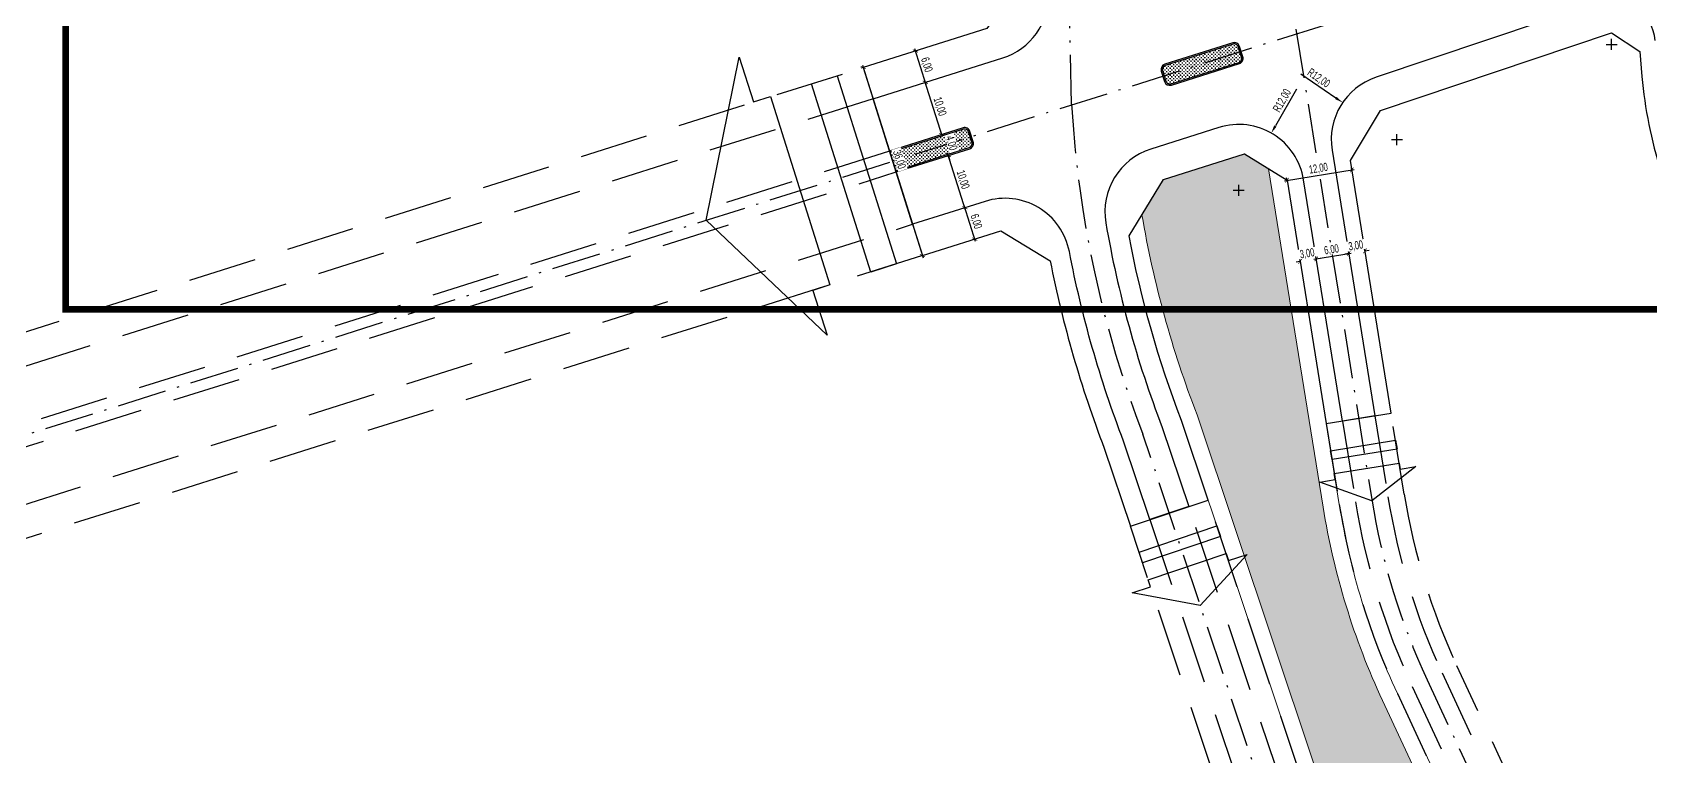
# Model space of a CAD drawing. Header units: metres. Extents: x 566107 to 571261, y 2062953 to 2068466.
# Drawn here: x 567967.8 to 568263.4, y 2065749.5 to 2065881.7 of the extents above; entities that cross this region are included whole.
import ezdxf

# ---------------------------------------------------------------- set-up
doc = ezdxf.new("R2010")
doc.units = ezdxf.units.M
doc.linetypes.add('ACAD_ISO10W100', pattern=[18.5, 12, -3, 0.5, -3])
doc.linetypes.add('HIDDEN', pattern=[0.375, 0.25, -0.125])
doc.layers.get('0').update_dxf_attribs({"linetype": 'CONTINUOUS'})
doc.layers.get('DEFPOINTS').update_dxf_attribs({"linetype": 'CONTINUOUS'})
for name, color, linetype in [('BoThamCo', 94, 'CONTINUOUS'), ('hacth sdd', 8, 'CONTINUOUS'), ('Khung ban ve', 7, 'CONTINUOUS'), ('LogDg', 7, 'CONTINUOUS'), ('LogDg phu', 7, 'CONTINUOUS'), ('TimDg', 222, 'CONTINUOUS'), ('ViaHeS', 32, 'CONTINUOUS'), ('ViaHeSphu', 32, 'CONTINUOUS')]:
    doc.layers.add(name, color=color, linetype=linetype)
for name, color, linetype, lineweight in [('datKeSog', 251, 'CONTINUOUS', 13), ('datMatNc', 150, 'CONTINUOUS', 13), ('kt', 37, 'CONTINUOUS', 25)]:
    doc.layers.add(name, color=color, linetype=linetype, lineweight=lineweight)
doc.styles.add('KTHUOC', font='', dxfattribs={"width": 0.8})
doc.styles.get('KTHUOC').set_extended_font_data('.VnArial NarrowH')
doc.dimstyles.new('tien', dxfattribs={"dimscale": 0, "dimtxt": 1.5, "dimasz": 0.75, "dimexe": 0.45, "dimexo": 0, "dimgap": 0.25, "dimtad": 1, "dimzin": 1, "dimtxsty": 'KTHUOC', "dimblk1": 'ARCHTICK', "dimblk2": 'ARCHTICK', "dimsah": 1, "dimcen": 1, "dimdle": 0.45, "dimclrd": 37, "dimclre": 37, "dimclrt": 7, "dimaunit": 1, "dimadec": 0, "dimazin": 0, "dimtfac": 1, "dimtix": 1, "dimtofl": 0, "dimtmove": 2, "dimatfit": 3, "dimldrblk": 'ARCHTICK', "dimfxl": 0, "dimtolj": 1, "dimtzin": 1, "dimarcsym": 0})
pattern_1 = [(0, (568124.4922125977, 2065856.434559209), (0.3175, 0.3175), [0.15875, -0.4762500000000001]), (90, (568124.5715875977, 2065856.355184209), (-0.3175, 0.3175), [0.15875, -0.4762500000000001])]

# ---------------------------------------------------------------- blocks, each defined once
blk = doc.blocks.new('_ArchTick')
at = {"color": 0, "linetype": 'ByBlock', "const_width": 0.15}
blk.add_lwpolyline([(-0.5, -0.5), (0.5, 0.5)], dxfattribs=at)
blk = doc.blocks.new('*D356')
at = {"layer": 'DEFPOINTS', "color": 0, "transparency": 16777216}
for p in [(568119.6044601984, 2065875.269934003, 3.0256135e-09), (568130.4326981901, 2065840.937063778, 3.0256135e-09), (568130.4326981899, 2065840.937063778)]:
    blk.add_point(p, dxfattribs=at)
at = {"layer": 'kt', "color": 37, "lineweight": -2, "transparency": 16777216}
for p, q in [((568119.6044601984, 2065875.269934003), (568119.1752987765, 2065875.134580857)), ((568119.4691070516, 2065875.699095425), (568130.5680513363, 2065840.507902357)), ((568130.4326981901, 2065840.937063778), (568130.0035367684, 2065840.801710632))]:
    blk.add_line(p, q, dxfattribs=at)
at = {"layer": 'kt', "color": 37, "lineweight": -2, "transparency": 16777216, "xscale": 0.75, "yscale": 0.75, "zscale": 0.75}
for p, rotation in [((568119.604460198, 2065875.269934003), 107.5047443022928), ((568130.4326981899, 2065840.937063778), 287.5047443022928)]:
    blk.add_blockref('_ArchTick', p, dxfattribs=dict(at, rotation=rotation))
at = {"layer": 'kt', "color": 7, "transparency": 16777216, "insert": (568126.1085129633, 2065858.447252913), "char_height": 1.5, "attachment_point": 5, "rotation": 287.5047443022928, "style": 'KTHUOC', "bg_fill": 3, "box_fill_scale": 1.1, "bg_fill_color": 256, "bg_fill_true_color": 13158600, "bg_fill_transparency": 0}
blk.add_mtext('\\A1;36,00 ', dxfattribs=at)
blk = doc.blocks.new('*D357')
at = {"layer": 'kt', "color": 37, "lineweight": -2, "transparency": 16777216}
for p, q in [((568140.1049718111, 2065843.515750052), (568138.029557028, 2065850.096224803)), ((568138.1649101785, 2065849.667063383), (568137.7357487521, 2065849.531710236)), ((568139.9696186698, 2065843.944911475), (568139.5404572434, 2065843.809558328))]:
    blk.add_line(p, q, dxfattribs=at)
at = {"layer": 'kt', "color": 37, "lineweight": -2, "transparency": 16777216, "xscale": 0.75, "yscale": 0.75, "zscale": 0.75}
for p, rotation in [((568138.1649101739, 2065849.667063382), 107.5047442353098), ((568139.9696186652, 2065843.944911474), 287.5047442353098)]:
    blk.add_blockref('_ArchTick', p, dxfattribs=dict(at, rotation=rotation))
at = {"layer": 'kt', "color": 7, "transparency": 16777216, "insert": (568140.1571981892, 2065847.149741449), "char_height": 1.5, "attachment_point": 5, "rotation": 287.50474423530983, "style": 'KTHUOC', "bg_fill": 3, "box_fill_scale": 1.1, "bg_fill_color": 256, "bg_fill_true_color": 13158600, "bg_fill_transparency": 0}
blk.add_mtext('\\A1;6,00 ', dxfattribs=at)
at = {"layer": 'DEFPOINTS', "color": 0, "transparency": 16777216}
for p in [(568138.1649101785, 2065849.667063383), (568138.1649101739, 2065849.667063382), (568139.9696186698, 2065843.944911475)]:
    blk.add_point(p, dxfattribs=at)
blk = doc.blocks.new('*D358')
at = {"layer": 'DEFPOINTS', "color": 0, "transparency": 16777216}
for p in [(568135.157062463, 2065859.203983895), (568135.157062476, 2065859.203983899), (568138.1649101784, 2065849.667063383)]:
    blk.add_point(p, dxfattribs=at)
at = {"layer": 'kt', "color": 37, "lineweight": -2, "transparency": 16777216}
for p, q in [((568138.3002633193, 2065849.237901959), (568135.0217093301, 2065859.63314532)), ((568135.157062463, 2065859.203983895), (568135.5862238978, 2065859.339337045)), ((568138.1649101784, 2065849.667063383), (568137.7357487518, 2065849.531710235))]:
    blk.add_line(p, q, dxfattribs=at)
at = {"layer": 'kt', "color": 37, "lineweight": -2, "transparency": 16777216, "xscale": 0.75, "yscale": 0.75, "zscale": 0.75}
for p, rotation in [((568135.157062476, 2065859.203983899), 107.5047442353097), ((568138.1649101735, 2065849.667063381), 287.5047442353097)]:
    blk.add_blockref('_ArchTick', p, dxfattribs=dict(at, rotation=rotation))
at = {"layer": 'kt', "color": 7, "transparency": 16777216, "insert": (568137.7509200943, 2065854.779277661), "char_height": 1.5, "attachment_point": 5, "rotation": 287.5047442353097, "style": 'KTHUOC', "bg_fill": 3, "box_fill_scale": 1.1, "bg_fill_color": 256, "bg_fill_true_color": 13158600, "bg_fill_transparency": 0}
blk.add_mtext('\\A1;10,00 ', dxfattribs=at)
blk = doc.blocks.new('*D359')
at = {"layer": 'kt', "color": 37, "lineweight": -2, "transparency": 16777216}
for p, q in [((568133.9539369016, 2065863.018709287), (568133.7283483251, 2065863.733978323)), ((568133.9539368842, 2065863.018709281), (568134.3830983234, 2065863.154062433)), ((568135.157062463, 2065859.203983895), (568135.5862238978, 2065859.339337045)), ((568135.157062476, 2065859.203983899), (568135.3826510524, 2065858.488714863))]:
    blk.add_line(p, q, dxfattribs=at)
at = {"layer": 'kt', "color": 37, "lineweight": -2, "transparency": 16777216, "xscale": 0.75, "yscale": 0.75, "zscale": 0.75}
for p, rotation in [((568133.9539369016, 2065863.018709287), 287.5047442353097), ((568135.157062476, 2065859.203983899), 107.5047442353097)]:
    blk.add_blockref('_ArchTick', p, dxfattribs=dict(at, rotation=rotation))
at = {"layer": 'kt', "color": 7, "transparency": 16777216, "insert": (568135.6454334584, 2065861.455100615), "char_height": 1.5, "attachment_point": 5, "rotation": 287.5047442353097, "style": 'KTHUOC', "bg_fill": 3, "box_fill_scale": 1.1, "bg_fill_color": 256, "bg_fill_true_color": 13158600, "bg_fill_transparency": 0}
blk.add_mtext('\\A1;4,00 ', dxfattribs=at)
at = {"layer": 'DEFPOINTS', "color": 0, "transparency": 16777216}
for p in [(568133.9539368842, 2065863.018709281), (568133.9539369016, 2065863.018709287), (568135.157062463, 2065859.203983895)]:
    blk.add_point(p, dxfattribs=at)
blk = doc.blocks.new('*D360')
at = {"layer": 'DEFPOINTS', "color": 0, "transparency": 16777216}
for p in [(568130.9460892915, 2065872.555629429), (568130.9460893197, 2065872.555629438), (568133.9539368842, 2065863.018709281)]:
    blk.add_point(p, dxfattribs=at)
at = {"layer": 'kt', "color": 37, "lineweight": -2, "transparency": 16777216}
for p, q in [((568134.0892900475, 2065862.589547865), (568130.8107361738, 2065872.98479086)), ((568130.9460892915, 2065872.555629429), (568131.3752507414, 2065872.690982584)), ((568133.9539368842, 2065863.018709281), (568134.3830983234, 2065863.154062433))]:
    blk.add_line(p, q, dxfattribs=at)
at = {"layer": 'kt', "color": 37, "lineweight": -2, "transparency": 16777216, "xscale": 0.75, "yscale": 0.75, "zscale": 0.75}
for p, rotation in [((568130.9460893197, 2065872.555629438), 107.5047442353097), ((568133.9539369016, 2065863.018709287), 287.5047442353097)]:
    blk.add_blockref('_ArchTick', p, dxfattribs=dict(at, rotation=rotation))
at = {"layer": 'kt', "color": 7, "transparency": 16777216, "insert": (568133.5399468802, 2065868.130923384), "char_height": 1.5, "attachment_point": 5, "rotation": 287.5047442353097, "style": 'KTHUOC', "bg_fill": 3, "box_fill_scale": 1.1, "bg_fill_color": 256, "bg_fill_true_color": 13158600, "bg_fill_transparency": 0}
blk.add_mtext('\\A1;10,00 ', dxfattribs=at)
blk = doc.blocks.new('*D361')
at = {"layer": 'kt', "color": 37, "lineweight": -2, "transparency": 16777216}
for p, q in [((568131.0814424655, 2065872.126468017), (568129.0060275671, 2065878.706943133)), ((568129.1413806778, 2065878.277781701), (568129.5705421347, 2065878.413134858)), ((568130.9460892915, 2065872.555629429), (568131.3752507414, 2065872.690982584))]:
    blk.add_line(p, q, dxfattribs=at)
at = {"layer": 'kt', "color": 37, "lineweight": -2, "transparency": 16777216, "xscale": 0.75, "yscale": 0.75, "zscale": 0.75}
for p, rotation in [((568129.141380713, 2065878.277781712), 107.5047442353097), ((568130.9460893197, 2065872.555629438), 287.5047442353097)]:
    blk.add_blockref('_ArchTick', p, dxfattribs=dict(at, rotation=rotation))
at = {"layer": 'kt', "color": 7, "transparency": 16777216, "insert": (568131.1336687858, 2065875.760459597), "char_height": 1.5, "attachment_point": 5, "rotation": 287.5047442353097, "style": 'KTHUOC', "bg_fill": 3, "box_fill_scale": 1.1, "bg_fill_color": 256, "bg_fill_true_color": 13158600, "bg_fill_transparency": 0}
blk.add_mtext('\\A1;6,00 ', dxfattribs=at)
at = {"layer": 'DEFPOINTS', "color": 0, "transparency": 16777216}
for p in [(568129.1413806778, 2065878.277781701), (568129.141380713, 2065878.277781712), (568130.9460892915, 2065872.555629429)]:
    blk.add_point(p, dxfattribs=at)
blk = doc.blocks.new('*D613')
at = {"layer": 'DEFPOINTS', "color": 0, "transparency": 16777216}
for p in [(568208.8719118914, 2065856.588878543), (568208.8719118913, 2065856.588878543), (568197.0251424895, 2065854.677320346, 3.025613499990648e-09)]:
    blk.add_point(p, dxfattribs=at)
at = {"layer": 'kt', "color": 37, "lineweight": -2, "transparency": 16777216}
for p, q in [((568196.5808886371, 2065854.605636914), (568209.3161657439, 2065856.660561976)), ((568208.8719118914, 2065856.588878543), (568208.800228459, 2065857.033132395)), ((568197.0251424895, 2065854.677320346), (568196.9534590571, 2065855.121574198))]:
    blk.add_line(p, q, dxfattribs=at)
at = {"layer": 'kt', "color": 37, "lineweight": -2, "transparency": 16777216, "xscale": 0.75, "yscale": 0.75, "zscale": 0.75}
for p, rotation in [((568208.8719118913, 2065856.588878543), 9.16606588932776), ((568197.0251424895, 2065854.677320346), 189.1660658893277)]:
    blk.add_blockref('_ArchTick', p, dxfattribs=dict(at, rotation=rotation))
at = {"layer": 'kt', "color": 7, "transparency": 16777216, "insert": (568202.7664740288, 2065856.761363197), "char_height": 1.5, "attachment_point": 5, "rotation": 9.166065889327756, "style": 'KTHUOC', "bg_fill": 3, "box_fill_scale": 1.1, "bg_fill_color": 256, "bg_fill_true_color": 13158600, "bg_fill_transparency": 0}
blk.add_mtext('\\A1;12,00 ', dxfattribs=at)
blk = doc.blocks.new('*D614')
at = {"layer": 'kt', "color": 37, "lineweight": -2, "transparency": 16777216}
for p, q in [((568199.4145902358, 2065839.868858594), (568198.6741671481, 2065839.749386207)), ((568199.414590236, 2065839.868858593), (568199.3429068034, 2065840.313112447)), ((568202.3762825865, 2065840.346748143), (568202.3045991539, 2065840.791001996)), ((568202.3762825863, 2065840.346748144), (568203.116705674, 2065840.466220531))]:
    blk.add_line(p, q, dxfattribs=at)
at = {"layer": 'kt', "color": 37, "lineweight": -2, "transparency": 16777216, "xscale": 0.75, "yscale": 0.75, "zscale": 0.75}
for p, rotation in [((568202.3762825863, 2065840.346748144), 189.1660658875219), ((568199.4145902358, 2065839.868858594), 9.166065887521935)]:
    blk.add_blockref('_ArchTick', p, dxfattribs=dict(at, rotation=rotation))
at = {"layer": 'kt', "color": 7, "transparency": 16777216, "insert": (568200.7133832495, 2065841.236067122), "char_height": 1.5, "attachment_point": 5, "rotation": 9.166065887521928, "style": 'KTHUOC', "bg_fill": 3, "box_fill_scale": 1.1, "bg_fill_color": 256, "bg_fill_true_color": 13158600, "bg_fill_transparency": 0}
blk.add_mtext('\\A1;3,00 ', dxfattribs=at)
at = {"layer": 'DEFPOINTS', "color": 0, "transparency": 16777216}
for p in [(568199.414590236, 2065839.868858593, 3.025613499990649e-09), (568202.3762825865, 2065840.346748143), (568202.3762825863, 2065840.346748144)]:
    blk.add_point(p, dxfattribs=at)
blk = doc.blocks.new('*D615')
at = {"layer": 'kt', "color": 37, "lineweight": -2, "transparency": 16777216}
for p, q in [((568201.9320287339, 2065840.275064711), (568208.7439211395, 2065841.374210673)), ((568208.299667287, 2065841.302527241), (568208.2279838546, 2065841.746781094)), ((568202.3762825865, 2065840.346748142), (568202.304599154, 2065840.791001995))]:
    blk.add_line(p, q, dxfattribs=at)
at = {"layer": 'kt', "color": 37, "lineweight": -2, "transparency": 16777216, "xscale": 0.75, "yscale": 0.75, "zscale": 0.75}
for p, rotation in [((568202.3762825865, 2065840.346748143), 189.1660658875219), ((568208.2996672869, 2065841.302527241), 9.166065887521905)]:
    blk.add_blockref('_ArchTick', p, dxfattribs=dict(at, rotation=rotation))
at = {"layer": 'kt', "color": 7, "transparency": 16777216, "insert": (568205.155921775, 2065841.952901444), "char_height": 1.5, "attachment_point": 5, "rotation": 9.166065887521906, "style": 'KTHUOC', "bg_fill": 3, "box_fill_scale": 1.1, "bg_fill_color": 256, "bg_fill_true_color": 13158600, "bg_fill_transparency": 0}
blk.add_mtext('\\A1;6,00 ', dxfattribs=at)
at = {"layer": 'DEFPOINTS', "color": 0, "transparency": 16777216}
for p in [(568208.299667287, 2065841.302527241), (568208.2996672869, 2065841.302527241), (568202.3762825865, 2065840.346748142)]:
    blk.add_point(p, dxfattribs=at)
blk = doc.blocks.new('*D616')
at = {"layer": 'kt', "color": 37, "lineweight": -2, "transparency": 16777216}
for p, q in [((568208.2996672869, 2065841.302527241), (568207.5592441994, 2065841.183054854)), ((568208.299667287, 2065841.302527241), (568208.2279838546, 2065841.746781094)), ((568211.2613596378, 2065841.78041679), (568211.1896762054, 2065842.224670643)), ((568211.2613596378, 2065841.78041679), (568212.0017827253, 2065841.899889178))]:
    blk.add_line(p, q, dxfattribs=at)
at = {"layer": 'kt', "color": 37, "lineweight": -2, "transparency": 16777216, "xscale": 0.75, "yscale": 0.75, "zscale": 0.75}
for p, rotation in [((568208.2996672869, 2065841.302527241), 9.166065887521935), ((568211.2613596378, 2065841.78041679), 189.1660658875219)]:
    blk.add_blockref('_ArchTick', p, dxfattribs=dict(at, rotation=rotation))
at = {"layer": 'kt', "color": 7, "transparency": 16777216, "insert": (568209.5984603007, 2065842.669735768), "char_height": 1.5, "attachment_point": 5, "rotation": 9.166065887521906, "style": 'KTHUOC', "bg_fill": 3, "box_fill_scale": 1.1, "bg_fill_color": 256, "bg_fill_true_color": 13158600, "bg_fill_transparency": 0}
blk.add_mtext('\\A1;3,00 ', dxfattribs=at)
at = {"layer": 'DEFPOINTS', "color": 0, "transparency": 16777216}
for p in [(568208.299667287, 2065841.302527241), (568211.2613596378, 2065841.78041679), (568211.2613596378, 2065841.78041679)]:
    blk.add_point(p, dxfattribs=at)
blk = doc.blocks.new('*D642')
at = {"layer": 'DEFPOINTS', "color": 0, "transparency": 16777216}
for p in [(568258.4363205736, 2065887.193563405), (568256.3175969331, 2065879.479225446)]:
    blk.add_point(p, dxfattribs=at)
at = {"layer": 'kt', "color": 37, "lineweight": -2, "transparency": 16777216}
for p, q in [((568260.6496300907, 2065895.252291451), (568258.8335812561, 2065888.640001772)), ((568255.3175969331, 2065879.479225446), (568257.3175969331, 2065879.479225446)), ((568256.3175969331, 2065878.479225446), (568256.317596933, 2065880.479225446))]:
    blk.add_line(p, q, dxfattribs=at)
at = {"layer": 'kt', "color": 37, "transparency": 16777216}
blk.add_solid([(568258.592508195, 2065888.706211886), (568259.0746543173, 2065888.573791658), (568258.4363205736, 2065887.193563405)], dxfattribs=at)
at = {"layer": 'kt', "color": 7, "transparency": 16777216, "insert": (568258.8381877347, 2065892.972040601), "char_height": 1.5, "attachment_point": 5, "rotation": 74.64252717143361, "style": 'KTHUOC', "bg_fill": 3, "box_fill_scale": 1.1, "bg_fill_color": 256, "bg_fill_true_color": 13158600, "bg_fill_transparency": 0}
blk.add_mtext('\\A1;R8,00 ', dxfattribs=at)
blk = doc.blocks.new('*D643')
at = {"layer": 'DEFPOINTS', "color": 0, "transparency": 16777216}
for p in [(568207.1894189529, 2065868.865660084), (568217.0993027501, 2065862.098518654)]:
    blk.add_point(p, dxfattribs=at)
at = {"layer": 'kt', "color": 37, "lineweight": -2, "transparency": 16777216}
for p, q in [((568199.5328539717, 2065874.09408245), (568205.9506834784, 2065869.711552763)), ((568216.0993027501, 2065862.098518654), (568218.0993027498, 2065862.098518654)), ((568217.0993027501, 2065861.098518654), (568217.0993027502, 2065863.098518654))]:
    blk.add_line(p, q, dxfattribs=at)
at = {"layer": 'kt', "color": 7, "transparency": 16777216, "insert": (568202.7668906477, 2065873.269562403), "char_height": 1.5, "attachment_point": 5, "rotation": 325.6720858195834, "style": 'KTHUOC', "bg_fill": 3, "box_fill_scale": 1.1, "bg_fill_color": 256, "bg_fill_true_color": 13158600, "bg_fill_transparency": 0}
blk.add_mtext('\\A1;R12,00 ', dxfattribs=at)
at = {"layer": 'kt', "color": 37, "transparency": 16777216}
blk.add_solid([(568206.0916655915, 2065869.918008675), (568205.8097013653, 2065869.50509685), (568207.1894189529, 2065868.865660084)], dxfattribs=at)
blk = doc.blocks.new('*D644')
at = {"layer": 'DEFPOINTS', "color": 0, "transparency": 16777216}
for p in [(568194.1471936291, 2065863.288526131), (568188.2011194262, 2065852.865273204)]:
    blk.add_point(p, dxfattribs=at)
at = {"layer": 'kt', "color": 37, "lineweight": -2, "transparency": 16777216}
for p, q in [((568198.7412438164, 2065871.341729881), (568194.8904529044, 2065864.591432747)), ((568187.2011194259, 2065852.865273204), (568189.201119426, 2065852.865273204)), ((568188.2011194262, 2065851.865273204), (568188.201119426, 2065853.865273204))]:
    blk.add_line(p, q, dxfattribs=at)
at = {"layer": 'kt', "color": 37, "transparency": 16777216}
blk.add_solid([(568194.6733018017, 2065864.715309293), (568195.107604007, 2065864.467556201), (568194.1471936291, 2065863.288526131)], dxfattribs=at)
at = {"layer": 'kt', "color": 7, "transparency": 16777216, "insert": (568196.1947872431, 2065869.184327403), "char_height": 1.5, "attachment_point": 5, "rotation": 60.29686580769032, "style": 'KTHUOC', "bg_fill": 3, "box_fill_scale": 1.1, "bg_fill_color": 256, "bg_fill_true_color": 13158600, "bg_fill_transparency": 0}
blk.add_mtext('\\A1;R12,00 ', dxfattribs=at)

msp = doc.modelspace()

# ---------------------------------------------------------------- hatches: boundary and pattern name
at = {"layer": 'hacth sdd'}
h = msp.add_hatch(dxfattribs=at)
h.set_pattern_fill('CROSS', color=64, scale=0.05, style=0)
h.set_pattern_definition(pattern_1)
edge = h.paths.add_edge_path()
edge.add_line((568174.2984880703, 2065874.694437317), (568174.9000576094, 2065872.787053223))
edge.add_arc((568175.6153266454, 2065873.0126418), 0.7500000000644769, 197.5047443017584, 287.5047443044334)
edge.add_line((568175.8409152228, 2065872.297372764), (568188.2389118463, 2065876.20757477))
edge.add_arc((568188.0133232691, 2065876.922843806), 0.7500000001404853, 287.5047442906017, 377.5047442874701)
edge.add_line((568188.728592305, 2065877.148432383), (568188.1270227656, 2065879.055816479))
edge.add_arc((568187.4117537296, 2065878.830227902), 0.7500000000644769, 17.50474430175838, 107.5047443044334)
edge.add_line((568187.1861651522, 2065879.545496938), (568174.7881685292, 2065875.635294931))
edge.add_arc((568175.0137571064, 2065874.920025894), 0.7500000001404853, 107.5047442906017, 197.5047442821201)
h = msp.add_hatch(dxfattribs=at)
h.set_pattern_fill('CROSS', color=64, scale=0.05, style=0)
h.set_pattern_definition(pattern_1)
edge = h.paths.add_edge_path()
edge.add_arc((568138.7502634323, 2065861.38579943), 0.75000000039755, 287.5047442937333, 377.5047442990833)
edge.add_line((568139.4655324684, 2065861.611388008), (568138.8639764291, 2065863.518729299))
edge.add_arc((568138.1487073932, 2065863.293140721), 0.7500000000234844, 17.50474432139668, 107.504744307565)
edge.add_line((568137.9231188158, 2065864.008409757), (568124.4922125977, 2065859.772438572))
edge.add_line((568124.4922125977, 2065859.772438572), (568125.5449457916, 2065856.434559209))
edge.add_line((568125.5449457916, 2065856.434559209), (568138.9758520096, 2065860.670530394))
h = msp.add_hatch(dxfattribs=at)
h.set_pattern_fill('DASH', color=152, scale=0.5, style=0)
h.set_pattern_definition([(0, (0, 0), (1.5875, 1.5875), [1.5875, -1.5875])])
edge = h.paths.add_edge_path()
edge.add_line((568193.6505004644, 2065856.758662094), (568189.2342225392, 2065859.482442441))
edge.add_line((568189.2342225392, 2065859.482442441), (568174.4753089527, 2065854.827631242))
edge.add_line((568174.4753089527, 2065854.827631242), (568170.522490681, 2065848.377432168))
edge.add_arc((568357.3280734743, 2065880.219609237), 189.5000000085253, 189.6734497262102, 201.1426472885208)
edge.add_line((568180.5842057121, 2065811.86863842), (568208.6995510077, 2065727.951614693))
edge.add_line((568208.6995510077, 2065727.951614693), (568220.8163196638, 2065675.090030885))
edge.add_line((568220.8163196638, 2065675.090030885), (568228.5338493477, 2065669.948930883))
edge.add_arc((568225.7618117412, 2065665.7877042), 5.000000000007709, 9.047145190574724, 56.33008398646518, ccw=False)
edge.add_arc((568113.6738327895, 2065647.940156049), 118.5000000020039, -19.28655156632368, 9.047145189809214, ccw=False)
edge.add_arc((568220.804030458, 2065610.451881239), 4.999999999207973, 301.19166714606973, 340.71388241397705, ccw=False)
edge.add_line((568223.3935434744, 2065606.174683286), (568213.2485414062, 2065600.032668071))
edge.add_arc((568113.6738327942, 2065647.940156046), 110.4999999966941, 325.92360930828585, 334.3068134902207, ccw=False)
edge.add_line((568205.2000193765, 2065586.027256187), (568182.896286571, 2065553.055523077))
edge.add_arc((568257.0283562478, 2065502.908875678), 89.49999999945773, 145.9236093080286, 198.3102895883505)
edge.add_line((568172.0598241874, 2065474.791291155), (568194.6775002934, 2065406.442933003))
edge.add_arc((567994.8353103605, 2065340.311630858), 210.5000000010879, 1.593749963574794, 18.310289587852026, ccw=False)
edge.add_line((568205.2538794657, 2065346.166182606), (568208.1164938697, 2065243.280897305))
edge.add_arc((568397.5431867196, 2065248.551384507), 189.4999999984741, 181.5937499635882, 204.1279011943548)
edge.add_line((568224.5988115343, 2065171.088534759), (568254.9450554942, 2065103.337190497))
edge.add_arc((568427.8894306803, 2065180.800040248), 189.500000000206, 204.1279011948966, 217.31119752444)
edge.add_line((568277.1696515235, 2065065.935780484), (568306.7209427588, 2065027.159888854))
edge.add_arc((568377.9052184037, 2065081.409763518), 89.5000000006386, 217.3111975240138, 242.4448554346309)
edge.add_line((568336.5023298655, 2065002.062105576), (568401.0987446173, 2064968.356281998))
edge.add_arc((568349.9812118453, 2064870.390737836), 110.4999999980994, 53.84199000585198, 62.4448554363679, ccw=False)
edge.add_line((568415.1777717753, 2064959.607656483), (568428.2484961511, 2064958.097999002))
edge.add_arc((568427.6748142254, 2064953.131019131), 4.999999999112481, 46.80172715165219, 83.4115796131228, ccw=False)
edge.add_arc((568349.9812118463, 2064870.390737838), 118.4999999954843, 28.152946354287792, 46.80172716072849, ccw=False)
edge.add_line((568454.4616229425, 2064926.302218735), (568469.5416706443, 2064898.049994633))
edge.add_line((568469.5416706443, 2064898.049994633), (568462.4841124291, 2064894.282917245))
edge.add_line((568462.4841124291, 2064894.282917245), (568464.6790328308, 2064890.170769573))
edge.add_line((568464.6790328308, 2064890.170769573), (568471.4202055837, 2064888.158735748))
edge.add_line((568471.4202055837, 2064888.158735748), (568497.488058064, 2064902.413177661))
edge.add_line((568497.488058064, 2064902.413177661), (568499.2817431292, 2064907.939709477))
edge.add_line((568499.2817431292, 2064907.939709477), (568488.454312469, 2064930.776523851))
edge.add_arc((568428.8177141399, 2064902.501514795), 65.99999997987841, 25.36664806041771, 57.09931685425117)
edge.add_line((568464.6678885431, 2064957.915998395), (568414.2926725843, 2064990.506039127))
edge.add_arc((568351.2832751585, 2064893.110886144), 115.9999999504489, 57.09931685562351, 67.91540200452455)
edge.add_line((568394.8963964973, 2065000.599935054), (568352.8414599613, 2065017.663506353))
edge.add_arc((568384.4233754267, 2065095.500403877), 84.00000000444403, 209.1388707834907, 247.9154020059637, ccw=False)
edge.add_line((568311.0542406358, 2065054.598447191), (568256.8346790611, 2065151.856442755))
edge.add_arc((568373.87591788, 2065217.104802215), 133.9999999867276, 179.8760983085742, 209.1388707802954, ccw=False)
edge.add_line((568239.8762312102, 2065217.394575979), (568240.0588309933, 2065301.833936747))
edge.add_arc((568124.0591021159, 2065302.084785701), 116.0000001069477, 359.8760982969602, 375.1454592622165)
edge.add_line((568236.0299163598, 2065332.392157451), (568201.3031942445, 2065460.690294942))
edge.add_arc((568306.517148917, 2065489.16877357), 109.0000000126942, 155.2905296896661, 195.1454592751487, ccw=False)
edge.add_line((568207.4972873691, 2065534.732652046), (568250.2902979966, 2065627.730836762))
edge.add_arc((568190.3333176202, 2065655.319974187), 65.99999999807393, 335.2905296862297, 385.0087042855164)
edge.add_line((568250.1453934411, 2065683.221866341), (568214.4666010971, 2065759.704945696))
edge.add_arc((568335.903239877, 2065816.354241913), 134.0000000000409, 189.1660658887518, 205.0087042973626, ccw=False)
edge.add_line((568203.6143148901, 2065795.008508713), (568193.6505004644, 2065856.758662094))

# ---------------------------------------------------------------- linework, layer by layer
at = {"layer": 'BoThamCo'}
for points in [[(568174.2984880703, 2065874.694437317), (568174.9000576094, 2065872.787053223, 0.4142135623487481), (568175.8409152228, 2065872.297372764), (568188.2389118463, 2065876.20757477, 0.4142135624161651), (568188.728592305, 2065877.148432383), (568188.1270227656, 2065879.055816479, 0.4142135623487481), (568187.1861651522, 2065879.545496938), (568174.7881685292, 2065875.635294931, 0.4142135623304057)], [(568138.9758520096, 2065860.670530394, 0.4142135624340024), (568139.4655324684, 2065861.611388008), (568138.8639764291, 2065863.518729299, 0.4142135623481141), (568137.9231188158, 2065864.008409757), (568124.4922125977, 2065859.772438572), (568125.5449457916, 2065856.434559209)]]:
    msp.add_lwpolyline(points, format="xyb", close=True, dxfattribs=at)
at = {"layer": 'datKeSog', "elevation": 3.0256135e-09}
for points in [[(568252.8641241603, 2065684.490134166), (568217.1853318159, 2065760.973213523, -0.0692368680842487), (568206.5760072408, 2065795.486398263), (568204.1934857283, 2065810.251935089), (568197.0251424896, 2065854.677320346), (568193.6505004646, 2065856.758662095), (568203.6143148904, 2065795.008508713, 0.06923686808621751), (568214.4666010974, 2065759.704945696), (568250.1453934413, 2065683.221866341, -0.2204048806119813)], [(568205.8082416996, 2065727.13800793), (568177.7613207418, 2065810.850802729, -0.04557562326371695), (568168.1652667192, 2065844.53091994), (568170.5224906813, 2065848.377432168, 0.05008563320081556), (568180.5842057129, 2065811.868638418), (568208.6995510076, 2065727.951614695)]]:
    msp.add_lwpolyline(points, format="xyb", dxfattribs=at)
at = {"layer": 'datMatNc', "elevation": 3.0256135e-09}
msp.add_lwpolyline([(568250.1453934411, 2065683.221866341), (568214.4666010971, 2065759.704945696, -0.06923686808621751), (568203.6143148901, 2065795.008508713), (568193.6505004644, 2065856.758662094), (568189.2342225392, 2065859.482442441), (568174.4753089527, 2065854.827631242), (568170.522490681, 2065848.377432168, 0.05008563319822313), (568180.5842057121, 2065811.86863842), (568208.6995510077, 2065727.951614693)], format="xyb", dxfattribs=at)
at = {"layer": 'Khung ban ve', "const_width": 1.2}
msp.add_lwpolyline([(567973.9280794318, 2066641.109092405), (569223.9280794318, 2066641.109092405), (569223.9280794318, 2065831.109092405), (567973.9280794318, 2065831.109092405)], close=True, dxfattribs=at)
at = {"layer": 'LogDg'}
for points in [[(568264.286370038, 2065880.185380674, 0.4849671442629072), (568253.7723415795, 2065887.063529975), (568213.2814197189, 2065873.474975447, 0.367009995740145), (568205.2525333478, 2065860.186960457), (568213.0785627799, 2065811.685603736), (568207.1551780791, 2065810.729824638), (568200.047888828, 2065854.7768314, 0.4575121343061496), (568184.5917021881, 2065864.309577778), (568172.1433342942, 2065860.383489185, 0.375227047875502), (568163.9269503751, 2065846.901924933, 0.0494446077986198), (568174.2324779164, 2065809.579214345), (568179.0768881321, 2065795.119904572), (568171.9654073848, 2065792.737292226), (568167.174031696, 2065807.038307672, -0.0442762420745262), (568157.2597760388, 2065841.661338444, 0.4483491219588146), (568141.867192256, 2065850.834725481), (568128.6279896889, 2065846.659215694), (568121.4091688117, 2065869.547781732), (568145.0901506675, 2065877.016522496, 0.3333358165575122), (568153.4779003185, 2065888.721569588), (568151.6159618456, 2065974.39224132, 0.120558977139746), (568127.4823963501, 2066064.499317227), (568075.5013985609, 2066151.98508631, 0.3349428730565918)], [(568174.0600650583, 2065874.619241125), (568174.6616345973, 2065872.711857031, 0.4142135623303208), (568175.9161114153, 2065872.058949752), (568188.3141080386, 2065875.969151758, 0.4142135623826339), (568188.967015317, 2065877.223628576), (568188.3654457774, 2065879.131012672, 0.4142135623303208), (568187.1109689595, 2065879.78391995), (568174.7129723366, 2065875.873717943, 0.4142135623183145), (568174.0600650582, 2065874.619241125)]]:
    msp.add_lwpolyline(points, format="xyb", dxfattribs=at)
at = {"layer": 'LogDg', "ltscale": 0.75}
for points in [[(568110.4120262639, 2065834.583832077), (568112.9960376003, 2065826.390760773), (568090.9277621272, 2065847.393786836), (568096.974232974, 2065877.179548202), (568099.5582443065, 2065868.986476897), (568102.6794143312, 2065869.970862169), (568113.5331962849, 2065835.568217353)], [(568114.8359999588, 2065873.766010154), (568125.6642379508, 2065839.433139929), (568121.0080268859, 2065837.886787427), (568110.154244928, 2065872.289432244)], [(568169.9980752422, 2065786.804998889), (568184.2210367353, 2065791.570223579), (568184.8997191964, 2065789.641887023), (568170.6478786103, 2065784.865504139)]]:
    msp.add_lwpolyline(points, close=True, dxfattribs=at)
at = {"layer": 'LogDg'}
msp.add_lwpolyline([(568139.051048202, 2065860.432107382, 0.414213562459298), (568139.7039554802, 2065861.6865842), (568139.102399441, 2065863.593925491, 0.4142135623743699), (568137.8479226232, 2065864.246832769), (568124.4170164051, 2065860.010861584), (568125.6201419838, 2065856.196136198)], format="xyb", close=True, dxfattribs=at)
at = {"layer": 'LogDg', "ltscale": 0.75}
for points, elevation in [([(568204.9899683103, 2065805.315781171), (568216.8367377125, 2065807.227339368), (568217.121651916, 2065805.616922458), (568205.250635338, 2065803.700312616)], 3.0908845e-09), ([(568217.6987729006, 2065801.96258808), (568220.5258428716, 2065802.418755377), (568212.5320268638, 2065796.155738808), (568203.0006863509, 2065799.589810944), (568205.8277563219, 2065800.045978238), (568205.6539783041, 2065801.122957276), (568217.5249948814, 2065803.039567117)], 1.661621e-10), ([(568186.3541770091, 2065785.252029757), (568189.7482928203, 2065786.389185649), (568181.1617730914, 2065777.040025809), (568168.7082206103, 2065779.338490985), (568172.102336422, 2065780.475646874), (568171.669134177, 2065781.768643375), (568185.9209747626, 2065786.545026258)], 2.9480624e-09)]:
    msp.add_lwpolyline(points, close=True, dxfattribs=dict(at, elevation=elevation))
at = {"layer": 'LogDg phu', "linetype": 'HIDDEN', "ltscale": 50}
for points in [[(568121.409168812, 2065869.547781731), (567839.8815684333, 2065780.756840625, -0.3885952892119609), (567809.275189152, 2065795.007400011), (567793.9709257017, 2065831.843864622), (567775.264984491, 2065876.864723126), (567764.4249333385, 2065902.955846242), (567747.281988876, 2065944.214712572), (567729.2232768235, 2065987.679141002), (567710.464687371, 2066038.557694003), (567709.9613827929, 2066054.871221176, -0.3491088883845632), (567718.8925676671, 2066066.843741356), (568010.5497664135, 2066143.842634098)], [(568171.9654073849, 2065792.737292225), (568193.0167068782, 2065729.904615605, -0.4085812435176516), (568188.1182599403, 2065719.827957144), (567831.8561018949, 2065592.781168764, -0.5249747262411383), (567821.1706275612, 2065600.479249175), (567822.6236573436, 2065671.833480155), (567822.0686766575, 2065731.411147348, -0.329890677393226), (567839.5479728384, 2065755.486319626), (568128.6279896891, 2065846.659215694)], [(568213.07856278, 2065811.685603736), (568215.4610842925, 2065796.92006691, 0.06923686808423751), (568225.3415239732, 2065764.778017), (568253.6879095584, 2065704.013099919, 0.3705122519208001), (568263.1871911237, 2065699.71787573), (568333.9807614599, 2065720.459399323, 0.4867047522947374), (568338.6498741482, 2065732.153524234), (568275.0823982373, 2065841.639260481)], [(568207.1551780793, 2065810.729824638), (568209.5376995916, 2065795.964287812, 0.06923686808422254), (568219.9040625351, 2065762.241481348), (568255.5828548796, 2065685.758401992, -0.220404880614)], [(568301.3522962718, 2065023.06841786), (568271.8010050447, 2065061.844309479, -0.05758651174737091), (568248.7847677239, 2065100.577959701), (568218.4385237545, 2065168.329303984, -0.09864186390631116), (568201.3691050746, 2065243.093162273), (568198.5064906704, 2065345.978447566, 0.07306929095514243), (568188.2692590485, 2065404.322333052), (568165.6515829448, 2065472.670691199, -0.2326460248716017), (568177.3053204224, 2065556.837532797), (568199.6090532343, 2065589.809265917, 0.2079390020797095), (568214.8012045338, 2065671.120259252), (568202.1941050646, 2065726.120999474), (568179.0768881323, 2065795.119904571)]]:
    msp.add_lwpolyline(points, format="xyb", dxfattribs=at)
at = {"layer": 'LogDg phu', "linetype": 'HIDDEN', "ltscale": 50, "elevation": 2.6014947e-09}
msp.add_lwpolyline([(568124.417016405, 2065860.010861584), (567831.5399723656, 2065767.640421408, 1.000000000027756), (567832.7430979447, 2065763.825696021), (568125.620141984, 2065856.196136197)], format="xyb", dxfattribs=at)
at = {"layer": 'TimDg', "linetype": 'ACAD_ISO10W100', "ltscale": 0.75, "elevation": 3.0256135e-09}
msp.add_lwpolyline([(568198.5799684294, 2065725.103991018), (568170.7033791732, 2065808.308389804, -0.0775633036579484), (568157.666223316, 2065868.59439549), (568155.3650764982, 2065974.473723357, 0.1206413327394175), (568130.7391229575, 2066066.359524186), (568046.3261624569, 2066208.429378254, -0.1449785005982187), (568032.3750891204, 2066263.486922942), (568043.3960499765, 2066540.365463395), (568056.7464521006, 2066694.889877784, 0.1449760631665937), (568045.3645630765, 2066750.534412745), (567960.3018219627, 2066910.122403926, 0.0564276878624258), (567947.5523202029, 2066928.660871572), (567882.5470984769, 2067003.501891029)], format="xyb", dxfattribs=at)
at = {"layer": 'TimDg', "linetype": 'ACAD_ISO10W100', "ltscale": 0.75}
for points in [[(569579.458327795, 2066552.489101444), (569316.6908584707, 2066388.630738333, -0.0121560828798097), (569316.4815255365, 2066388.50716488), (569007.7068141839, 2066216.212450042), (568836.948536262, 2066116.998506182, -0.0506837863320612), (568652.7276902705, 2066033.6086813), (568203.7804233594, 2065882.944183276), (567811.8071871288, 2065759.319812214)], [(568198.6528241944, 2065882.255465895), (568212.499391942, 2065796.442177361, 0.06923686808426455), (568222.6227932542, 2065763.509749174), (568258.3015855985, 2065687.026669818, -0.2204048806139933)]]:
    msp.add_lwpolyline(points, format="xyb", dxfattribs=at)
at = {"layer": 'ViaHeS', "elevation": 3.0256135e-09}
for points in [[(568075.441841973, 2066144.743934586), (568124.2253541802, 2066062.63964137, -0.1204742280587071), (568147.8668471931, 2065974.310759284), (568149.6384777902, 2065892.795292557), (568142.1827697512, 2065882.390903141), (568119.6044601984, 2065875.269934003), (568130.4326981903, 2065840.937063778), (568144.7380789092, 2065845.448835324), (568153.7675006608, 2065839.978545641, 0.0429791116498048), (568163.6444423199, 2065805.768947546), (568168.4096670116, 2065791.545986053), (568182.6326285048, 2065796.311210744), (568177.7613207417, 2065810.850802729, -0.045575623263717), (568168.1652667191, 2065844.53091994), (568174.4753089527, 2065854.827631242), (568189.2342225391, 2065859.482442441), (568197.0251424896, 2065854.677320345), (568204.1934857286, 2065810.251935089), (568216.0402551304, 2065812.163493285), (568208.5975220839, 2065858.289393222), (568214.1187129316, 2065867.427107141)], [(568214.1187129316, 2065867.427107141), (568256.2704883855, 2065881.57303598), (568261.4520257334, 2065878.183337386), (568261.8534158311, 2065873.65375736, 0.109850843434408), (568272.4879811112, 2065840.132940536)]]:
    msp.add_lwpolyline(points, format="xyb", dxfattribs=at)
at = {"layer": 'ViaHeSphu', "linetype": 'HIDDEN', "ltscale": 50}
for points in [[(567716.1810699014, 2066047.843073574), (567716.4317481108, 2066039.717882657), (567734.8107481108, 2065989.868882657), (567752.8227481105, 2065946.516882658), (567769.9657481104, 2065905.257882658), (567780.8057481105, 2065879.166882659), (567799.5117481106, 2065834.145882657), (567808.1805634841, 2065813.280552434, -0.0174026163629556), (567814.585712669, 2065796.210250393), (567835.6569640579, 2065785.715782392), (568119.6044601985, 2065875.269934003)], [(568272.4879811113, 2065840.132940536), (568336.2302271277, 2065730.346188189), (568333.9424655406, 2065724.616326533), (568262.5928903928, 2065703.711901324), (568255.680815855, 2065706.837286076), (568228.0602546922, 2065766.046284826, -0.06923686808428202), (568218.422776643, 2065797.397956459), (568216.0402551305, 2065812.163493285)], [(567827.6066942061, 2065730.839830155, -0.01493869700376354), (567828.2199516615, 2065715.19958709), (567828.6242263754, 2065671.800339218), (567827.1468294163, 2065599.249504289), (567831.7545357746, 2065595.929998486), (568186.3141482532, 2065722.369641454), (568189.43524333, 2065728.790086447), (568168.4096670117, 2065791.545986053)]]:
    msp.add_lwpolyline(points, format="xyb", dxfattribs=at)
msp.add_lwpolyline([(568130.4326981904, 2065840.937063778), (567840.4055507972, 2065749.465452012), (567827.6066942061, 2065730.839830155)], dxfattribs=at)
at = {"layer": 'ViaHeSphu', "linetype": 'HIDDEN', "ltscale": 50, "elevation": 3.0256135e-09}
msp.add_lwpolyline([(568204.1934857287, 2065810.251935088), (568206.5760072412, 2065795.486398262, 0.0692368680842487), (568217.1853318162, 2065760.973213523), (568252.8641241606, 2065684.490134166, -0.2204048806140074)], format="xyb", dxfattribs=at)
msp.add_lwpolyline([(568205.8082416996, 2065727.13800793), (568182.6326285048, 2065796.311210744)], dxfattribs=at)

# ---------------------------------------------------------------- next in the draw order: dimensions: what is measured, and where the dimension line sits
at = {"layer": 'kt'}
for center, mpoint, picture, middle in [((568256.3175969331, 2065879.479225446), (568258.4363205736, 2065887.193563405), '*D642', (568258.8381877347, 2065892.972040601)), ((568217.0993027501, 2065862.098518654), (568207.1894189529, 2065868.865660084), '*D643', (568202.7668906477, 2065873.269562403))]:
    dim = msp.add_radius_dim(center=center, mpoint=mpoint, dimstyle='tien', override={"dimscale": 1, "dimasz": 1.5, "dimpost": ' ', "dimadec": 2, "dimazin": 1}, dxfattribs=at)
    dim.commit()
    dim.dimension.update_dxf_attribs({"geometry": picture, "text_midpoint": middle})
for p1, p2, distance, picture, middle in [((568119.6044601984, 2065875.269934003, 3.0256135e-09), (568130.4326981903, 2065840.937063778, 3.0256135e-09), -4.4409766744884317e-10, '*D356', (568126.1085129633, 2065858.447252913)), ((568197.0251424896, 2065854.677320345, 3.025613499990648e-09), (568208.8719118914, 2065856.588878542), 1.1678326454044398e-09, '*D613', (568202.7664740288, 2065856.761363197)), ((568139.9696186697, 2065843.944911476), (568138.1649101784, 2065849.667063383), 4.6100776652223066e-09, '*D357', (568140.1571981892, 2065847.149741449)), ((568199.4145902359, 2065839.868858593, 3.025613499990649e-09), (568202.3762825866, 2065840.346748142), 1.894494339064085e-09, '*D614', (568200.7133832495, 2065841.236067122))]:
    dim = msp.add_aligned_dim(p1=p1, p2=p2, distance=distance, dimstyle='tien', override={"dimscale": 1, "dimpost": ' '}, dxfattribs=at)
    dim.commit()
    dim.dimension.update_dxf_attribs({"geometry": picture, "text_midpoint": middle})

# ---------------------------------------------------------------- next in the draw order: dimensions: what is measured, and where the dimension line sits
dim = msp.add_radius_dim(center=(568188.2011194262, 2065852.865273204), mpoint=(568194.1471936291, 2065863.288526131), dimstyle='tien', override={"dimscale": 1, "dimasz": 1.5, "dimpost": ' ', "dimadec": 2, "dimazin": 1}, dxfattribs=at)
dim.commit()
dim.dimension.update_dxf_attribs({"geometry": '*D644', "text_midpoint": (568196.1947872431, 2065869.184327403)})
for base, p1, p2, angle, picture, middle in [((568135.157062476, 2065859.203983899), (568138.1649101784, 2065849.667063383), (568135.1570624631, 2065859.203983895), 287.5047442353098, '*D358', (568137.7509200943, 2065854.779277661)), ((568208.2996672869, 2065841.302527241), (568202.3762825866, 2065840.346748142), (568208.2996672869, 2065841.302527241), 189.1660658875219, '*D615', (568205.155921775, 2065841.952901444))]:
    dim = msp.add_linear_dim(base=base, p1=p1, p2=p2, angle=angle, dimstyle='tien', override={"dimscale": 1, "dimpost": ' '}, dxfattribs=at)
    dim.commit()
    dim.dimension.update_dxf_attribs({"geometry": picture, "text_midpoint": middle})

# ---------------------------------------------------------------- next in the draw order: dimensions: what is measured, and where the dimension line sits
for base, p1, p2, angle, picture, middle in [((568133.9539369016, 2065863.018709287), (568135.1570624631, 2065859.203983895), (568133.9539368843, 2065863.018709282), 287.5047442353098, '*D359', (568135.6454334584, 2065861.455100615)), ((568211.2613596378, 2065841.78041679), (568208.2996672869, 2065841.302527241), (568211.2613596377, 2065841.78041679), 189.1660658875219, '*D616', (568209.5984603007, 2065842.669735768))]:
    dim = msp.add_linear_dim(base=base, p1=p1, p2=p2, angle=angle, dimstyle='tien', override={"dimscale": 1, "dimpost": ' '}, dxfattribs=at)
    dim.commit()
    dim.dimension.update_dxf_attribs({"geometry": picture, "text_midpoint": middle})

# ---------------------------------------------------------------- next in the draw order: dimensions: what is measured, and where the dimension line sits
dim = msp.add_linear_dim(base=(568130.9460893197, 2065872.555629438), p1=(568133.9539368843, 2065863.018709282), p2=(568130.9460892915, 2065872.55562943), angle=287.5047442353098, dimstyle='tien', override={"dimscale": 1, "dimpost": ' '}, dxfattribs=at)
dim.commit()
dim.dimension.update_dxf_attribs({"geometry": '*D360', "text_midpoint": (568133.5399468802, 2065868.130923384)})

# ---------------------------------------------------------------- next in the draw order: dimensions: what is measured, and where the dimension line sits
dim = msp.add_linear_dim(base=(568129.141380713, 2065878.277781712), p1=(568130.9460892915, 2065872.55562943), p2=(568129.1413806778, 2065878.277781701), angle=287.5047442353098, dimstyle='tien', override={"dimscale": 1, "dimpost": ' '}, dxfattribs=at)
dim.commit()
dim.dimension.update_dxf_attribs({"geometry": '*D361', "text_midpoint": (568131.1336687858, 2065875.760459597)})

doc.saveas('drawing.dxf')
